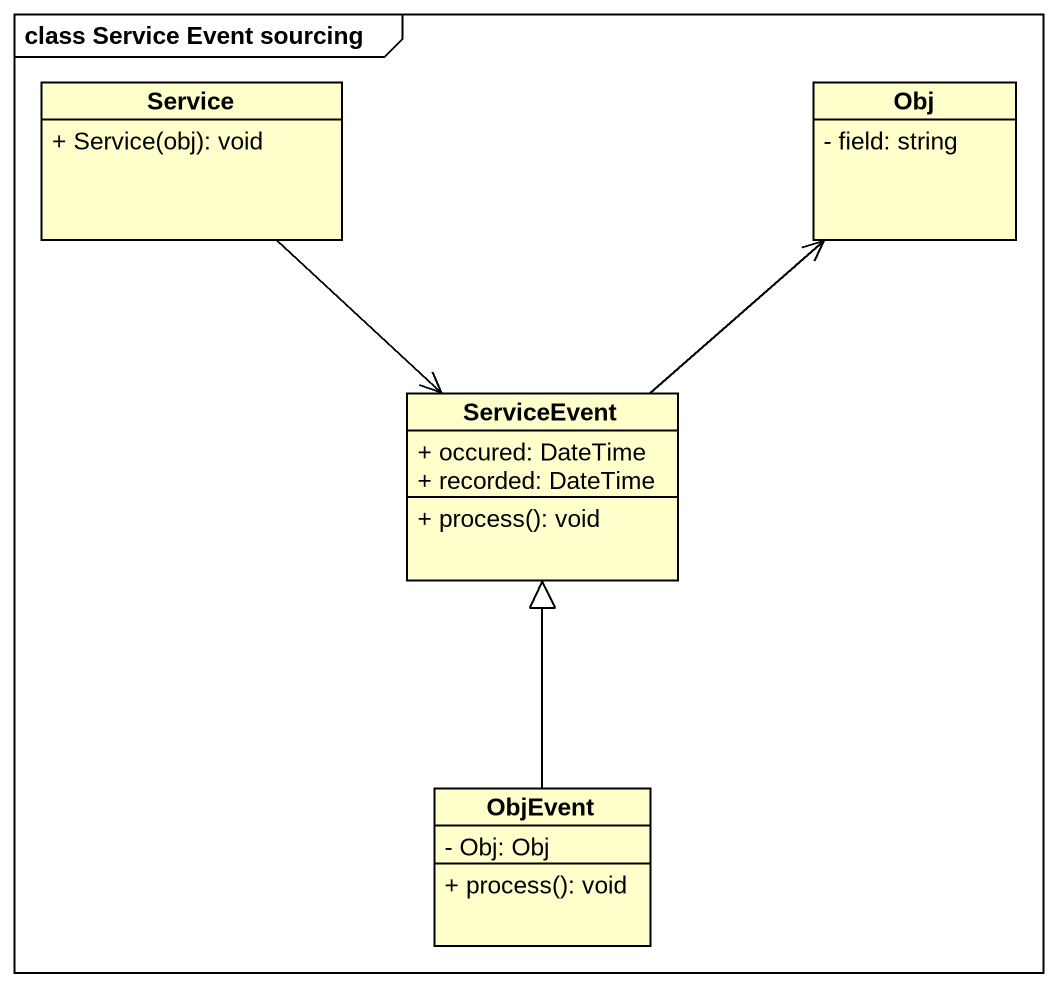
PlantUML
@startuml
mainframe class Service Event sourcing
hide circle
hide empty members
skinparam classAttributeIconSize 0
class Service {
  + Service(obj): void
}
class Obj {
  - field: string
}
class ServiceEvent {
  + occured: DateTime
  + recorded: DateTime
  + process(): void
}
class ObjEvent {
  - Obj: Obj
  + process(): void
}
Service --> ServiceEvent
ServiceEvent -up-> Obj
ObjEvent -up-|> ServiceEvent
@enduml
